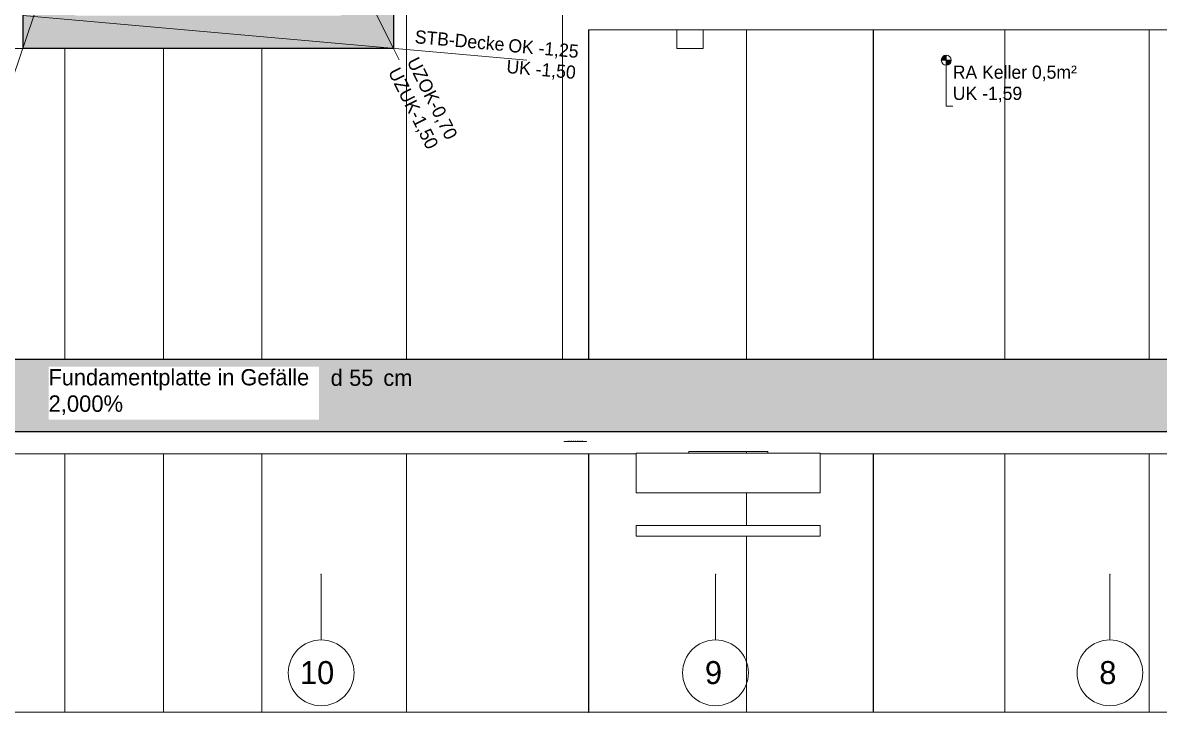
# Model space of a CAD drawing. Header units: metres. Extents: x -35.8 to 4.8, y -7.2 to 21.5.
# Drawn here: x -26.27 to -17.62, y -6.55 to -1.3 of the extents above; entities that cross this region are included whole.
import ezdxf

# ---------------------------------------------------------------- set-up
doc = ezdxf.new("R2010")
doc.units = ezdxf.units.M
doc.header["$MEASUREMENT"] = 0
doc.set_wipeout_variables(frame=1)
for name, pattern in [('Raster', [0.004, 0.002, -0.001, 0, -0.001]), ('Untersicht 1_1', [0.075, 0.025, -0.05]), ('Wipeout_Contour', [1, 0, -1])]:
    doc.linetypes.add(name, pattern=pattern)
for name, color, linetype in [('A_Schnitt A Lift RB_1_000 Achsraster', 7, 'Continuous'), ('A_Schnitt A Lift RB_1_111 Wand Aussen - Bohrpfahlwand 80', 7, 'Continuous'), ('A_Schnitt A Lift RB_1_150 Stütze', 7, 'Continuous'), ('A_Schnitt A Lift RB_1_210 Decke', 7, 'Continuous'), ('A_Schnitt A Lift RB_1_211 Decke - Bohrpfahl Rost', 7, 'Continuous'), ('A_Schnitt A Lift RB_1_250 Träger Unterzug', 7, 'Continuous'), ('A_Schnitt A Lift RB_1_260 Fundament', 7, 'Continuous'), ('A_Schnitt A Lift RB_1_270 Deckendurchbruchsymbol', 7, 'Continuous'), ('A_Schnitt A Lift RB_1_950 Polierplan Bemaßung', 7, 'Continuous'), ('A_Schnitt A Lift RB_1_955-1 Polierplan Beschriftung - STB Decke', 7, 'Continuous')]:
    doc.layers.add(name, color=color, linetype=linetype)
doc.styles.add('ERSTELLTER_STIL_1', font='')
doc.styles.get('ERSTELLTER_STIL_1').set_extended_font_data('Eurostile')

msp = doc.modelspace()

# ---------------------------------------------------------------- hatches: boundary and pattern name
at = {"layer": 'A_Schnitt A Lift RB_1_210 Decke', "linetype": 'Continuous', "lineweight": 0, "true_color": 0x000000}
msp.add_hatch(color=18, dxfattribs=at).paths.add_polyline_path([(-23.85, -1.5), (-23.85, -1.25), (-25.87, -1.25), (-25.87, -1.5)])
at = {"layer": 'A_Schnitt A Lift RB_1_250 Träger Unterzug', "linetype": 'Continuous', "lineweight": 0, "true_color": 0x000000}
for points in [[(-25.87, -1.5), (-25.87, -0.33), (-26.27, -0.33), (-26.27, -1.5)], [(-23.45, -1.5), (-23.45, -0.7), (-23.85, -0.7), (-23.85, -1.5)]]:
    msp.add_hatch(color=18, dxfattribs=at).paths.add_polyline_path(points)
at = {"layer": 'A_Schnitt A Lift RB_1_260 Fundament', "linetype": 'Continuous', "lineweight": 0, "true_color": 0x000000}
msp.add_hatch(color=18, dxfattribs=at).paths.add_polyline_path([(-29.1277, -4.418), (-11.7, -4.418), (-11.7, -3.8679), (-29.1277, -3.8679)])
at = {"layer": 'A_Schnitt A Lift RB_1_950 Polierplan Bemaßung', "linetype": 'Continuous', "lineweight": 0, "true_color": 0x000000}
for points in [[(-19.245, -1.59), (-19.245, -1.5525), (-19.2594, -1.5554), (-19.2715, -1.5635), (-19.2796, -1.5756), (-19.2825, -1.59)], [(-19.245, -1.59), (-19.245, -1.6275), (-19.2306, -1.6246), (-19.2185, -1.6165), (-19.2104, -1.6044), (-19.2075, -1.59)]]:
    msp.add_hatch(color=18, dxfattribs=at).paths.add_polyline_path(points)

# ---------------------------------------------------------------- linework, layer by layer
at = {"layer": 'A_Schnitt A Lift RB_1_000 Achsraster', "color": 5, "linetype": 'Raster', "lineweight": 0, "ltscale": 1000}
for p, q in [((-24, -5.5), (-24, -6)), ((-21, -5.5), (-21, -6)), ((-18, -5.5), (-18, -6))]:
    msp.add_line(p, q, dxfattribs=at)
at = {"layer": 'A_Schnitt A Lift RB_1_000 Achsraster', "color": 5, "linetype": 'Continuous', "lineweight": 0, "ltscale": 1000}
for centre in [(-24, -6.25), (-21, -6.25), (-18, -6.25)]:
    msp.add_circle(centre, 0.25, dxfattribs=at)
at = {"layer": 'A_Schnitt A Lift RB_1_000 Achsraster', "color": 5, "linetype": 'Raster', "lineweight": 0, "ltscale": 1000}
for p in [(-24, -5.5), (-24, -5.5), (-21, -5.5), (-21, -5.5), (-18, -5.5), (-18, -5.5)]:
    msp.add_point(p, dxfattribs=at)
at = {"layer": 'A_Schnitt A Lift RB_1_111 Wand Aussen - Bohrpfahlwand 80', "color": 7, "linetype": 'Continuous', "lineweight": 18, "ltscale": 1000}
for p, q in [((-23.35, -3.8679), (-23.35, -1.13)), ((-21.9648, -1.36), (-21.9648, -3.8679)), ((-20.765, -1.36), (-20.765, -3.8679)), ((-19.8011, -1.36), (-19.8011, -3.8679)), ((-19.7989, -1.36), (-19.7989, -3.8679)), ((-18.8, -1.36), (-18.8, -3.8679)), ((-17.7, -3.8679), (-17.7, -1.36)), ((-25.95, -3.8679), (-25.95, -1.5)), ((-25.2, -3.8679), (-25.2, -1.5)), ((-24.45, -3.8679), (-24.45, -1.5)), ((-20.765, -4.5671), (-20.765, -4.58)), ((-25.95, -6.55), (-25.95, -4.5832)), ((-25.2, -6.55), (-25.2, -4.5832)), ((-24.45, -6.55), (-24.45, -4.5832)), ((-23.35, -6.55), (-23.35, -4.5833)), ((-21.9652, -4.5833), (-21.9652, -6.55)), ((-21.9648, -4.5833), (-21.9648, -6.55)), ((-19.8011, -4.5833), (-19.8011, -6.55)), ((-19.7989, -4.5833), (-19.7989, -6.55)), ((-18.8, -4.5833), (-18.8, -6.55)), ((-17.7, -6.55), (-17.7, -4.5833)), ((-20.765, -4.88), (-20.765, -5.13)), ((-20.765, -5.21), (-20.765, -6.55)), ((-25.95, -6.55), (-26.7, -6.55)), ((-25.2, -6.55), (-25.95, -6.55)), ((-24.45, -6.55), (-25.2, -6.55)), ((-23.35, -6.55), (-24.45, -6.55)), ((-21.9896, -6.55), (-23.35, -6.55)), ((-21.9896, -6.55), (-21.9652, -6.55)), ((-21.9652, -6.55), (-21.965, -6.55)), ((-21.9648, -6.55), (-21.495, -6.55)), ((-21.495, -6.55), (-20.765, -6.55)), ((-20.765, -6.55), (-19.8011, -6.55)), ((-19.8, -6.55), (-19.8011, -6.55)), ((-19.7989, -6.55), (-19.8, -6.55)), ((-19.7989, -6.55), (-18.8, -6.55)), ((-18.8, -6.55), (-17.7, -6.55)), ((-17.7, -6.55), (-16.5, -6.55))]:
    msp.add_line(p, q, dxfattribs=at)
msp.add_point((-21.965, -6.55), dxfattribs=at)
at = {"layer": 'A_Schnitt A Lift RB_1_150 Stütze', "color": 7, "linetype": 'Continuous', "lineweight": 13, "ltscale": 1000}
for p, q in [((-22.165, -3.8679), (-22.165, -1.36)), ((-21.965, -3.8679), (-21.965, -1.36))]:
    msp.add_line(p, q, dxfattribs=at)
at = {"layer": 'A_Schnitt A Lift RB_1_210 Decke', "color": 7, "linetype": 'Continuous', "lineweight": 25, "ltscale": 1000}
msp.add_line((-23.85, -1.5), (-25.87, -1.5), dxfattribs=at)
at = {"layer": 'A_Schnitt A Lift RB_1_211 Decke - Bohrpfahl Rost', "color": 8, "linetype": 'Continuous', "lineweight": 13, "ltscale": 1000}
msp.add_line((-27.205, -1.5), (-26.27, -1.5), dxfattribs=at)
at = {"layer": 'A_Schnitt A Lift RB_1_250 Träger Unterzug', "color": 7, "linetype": 'Continuous', "lineweight": 25, "ltscale": 1000}
for p, q in [((-26.27, -0.53), (-26.27, -1.5)), ((-23.45, -1.06), (-23.45, -1.5)), ((-25.87, -1.5), (-26.27, -1.5)), ((-23.45, -1.5), (-23.85, -1.5))]:
    msp.add_line(p, q, dxfattribs=at)
at = {"layer": 'A_Schnitt A Lift RB_1_250 Träger Unterzug', "color": 7, "linetype": 'Continuous', "lineweight": 13, "ltscale": 1000}
for p, q in [((-22.165, -1.13), (-22.165, -1.36)), ((-21.965, -1.36), (-16.925, -1.36))]:
    msp.add_line(p, q, dxfattribs=at)
at = {"layer": 'A_Schnitt A Lift RB_1_260 Fundament', "color": 7, "linetype": 'Continuous', "lineweight": 25, "ltscale": 1000}
for p, q in [((-11.7, -3.8679), (-29.1277, -3.8679)), ((-11.7, -4.418), (-29.1277, -4.418))]:
    msp.add_line(p, q, dxfattribs=at)
at = {"layer": 'A_Schnitt A Lift RB_1_260 Fundament', "color": 7, "linetype": 'Continuous', "lineweight": 13, "ltscale": 1000}
for p, q in [((-21.6031, -4.88), (-21.6031, -4.58)), ((-21.6031, -4.58), (-20.2031, -4.58)), ((-20.2031, -4.88), (-20.2031, -4.58)), ((-21.6031, -4.88), (-20.2031, -4.88)), ((-21.6031, -5.21), (-21.6031, -5.13)), ((-21.6031, -5.13), (-20.2031, -5.13)), ((-20.2031, -5.21), (-20.2031, -5.13)), ((-21.6031, -5.21), (-20.2031, -5.21))]:
    msp.add_line(p, q, dxfattribs=at)
at = {"layer": 'A_Schnitt A Lift RB_1_260 Fundament', "color": 7, "linetype": 'Continuous', "lineweight": 18, "ltscale": 1000}
for p, q in [((-21.2031, -4.58), (-21.2031, -4.5671)), ((-21.2031, -4.5671), (-20.6031, -4.5671)), ((-20.6031, -4.5671), (-20.6031, -4.58)), ((-27.9911, -4.5832), (-21.9896, -4.5833)), ((-21.9896, -4.5833), (-21.9652, -4.5833)), ((-21.9652, -4.5833), (-21.9648, -4.5833)), ((-21.9648, -4.5833), (-21.6031, -4.5833)), ((-20.2031, -4.5833), (-19.8011, -4.5833)), ((-19.8011, -4.5833), (-19.7989, -4.5833)), ((-19.7989, -4.5833), (-14.9989, -4.5833))]:
    msp.add_line(p, q, dxfattribs=at)
at = {"layer": 'A_Schnitt A Lift RB_1_270 Deckendurchbruchsymbol', "color": 7, "linetype": 'Continuous', "lineweight": 13, "ltscale": 1000}
for p, q in [((-21.2945, -1.5), (-21.2945, -1.36)), ((-21.0945, -1.5), (-21.0945, -1.36)), ((-21.2945, -1.5), (-21.0945, -1.5)), ((-22.1504, -4.49), (-22.1504, -4.4878)), ((-22.1504, -4.49), (-22.1491, -4.49)), ((-22.1491, -4.49), (-22.1491, -4.4875)), ((-22.1491, -4.49), (-22.1453, -4.49)), ((-22.1453, -4.49), (-22.1453, -4.4872)), ((-22.1453, -4.49), (-22.139, -4.49)), ((-22.139, -4.49), (-22.139, -4.4869)), ((-22.139, -4.49), (-22.1305, -4.49)), ((-22.1305, -4.49), (-22.1305, -4.4867)), ((-22.1305, -4.49), (-22.1201, -4.49)), ((-22.1201, -4.49), (-22.1201, -4.4865)), ((-22.1201, -4.49), (-22.1079, -4.49)), ((-22.1079, -4.49), (-22.1079, -4.4863)), ((-22.1079, -4.49), (-22.0945, -4.49)), ((-22.0945, -4.49), (-22.0945, -4.4862)), ((-22.0945, -4.49), (-22.0802, -4.49)), ((-22.0802, -4.49), (-22.0802, -4.4861)), ((-22.0802, -4.49), (-22.0654, -4.49)), ((-22.0654, -4.49), (-22.0654, -4.4861)), ((-22.0654, -4.49), (-22.0507, -4.49)), ((-22.0507, -4.49), (-22.0507, -4.4861)), ((-22.0507, -4.49), (-22.0364, -4.49)), ((-22.0364, -4.49), (-22.0364, -4.4862)), ((-22.0364, -4.49), (-22.0229, -4.49)), ((-22.0229, -4.49), (-22.0229, -4.4863)), ((-22.0229, -4.49), (-22.0108, -4.49)), ((-22.0108, -4.49), (-22.0108, -4.4865)), ((-22.0108, -4.49), (-22.0003, -4.49)), ((-22.0003, -4.49), (-22.0003, -4.4867)), ((-22.0003, -4.49), (-21.9918, -4.49)), ((-21.9918, -4.49), (-21.9918, -4.4869)), ((-21.9918, -4.49), (-21.9856, -4.49)), ((-21.9856, -4.49), (-21.9856, -4.4872)), ((-21.9856, -4.49), (-21.9817, -4.49)), ((-21.9817, -4.49), (-21.9817, -4.4875)), ((-21.9817, -4.49), (-21.9804, -4.49)), ((-21.9804, -4.49), (-21.9804, -4.4878)), ((-21.2031, -4.58), (-21.2031, -4.5673)), ((-20.6031, -4.58), (-20.6031, -4.5673))]:
    msp.add_line(p, q, dxfattribs=at)
at = {"layer": 'A_Schnitt A Lift RB_1_950 Polierplan Bemaßung', "color": 7, "linetype": 'Untersicht 1_1', "lineweight": 13, "ltscale": 1000}
for p, q in [((-25.8708, -0.3324), (-26.449, -2.0235)), ((-23.8489, -0.7022), (-23.45, -1.5)), ((-23.45, -1.5), (-23.4064, -1.5873))]:
    msp.add_line(p, q, dxfattribs=at)
at = {"layer": 'A_Schnitt A Lift RB_1_950 Polierplan Bemaßung', "color": 7, "linetype": 'Continuous', "lineweight": 13, "ltscale": 1000}
for p, q in [((-26.27, -1.25), (-22.4348, -1.59)), ((-19.245, -1.6275), (-19.245, -1.5525)), ((-19.2075, -1.59), (-19.2825, -1.59)), ((-19.245, -1.59), (-19.245, -1.94)), ((-19.245, -1.94), (-19.195, -1.94))]:
    msp.add_line(p, q, dxfattribs=at)
msp.add_circle((-19.245, -1.59), 0.0375, dxfattribs=at)

# ---------------------------------------------------------------- texts
at = {"layer": 'A_Schnitt A Lift RB_1_000 Achsraster', "color": 5, "linetype": 'Continuous', "lineweight": 0, "char_height": 0.175, "attachment_point": 1, "style": 'ERSTELLTER_STIL_1'}
for s, insert in [('\\A1;{\\pql;\\pt0;\\fEurostile|b0|i0|c0|p0;\\W1.000000;10}', (-24.161, -6.1607)), ('\\A1;{\\pql;\\pt0;\\fEurostile|b0|i0|c0|p0;\\W1.000000;9}', (-21.0805, -6.1607)), ('\\A1;{\\pql;\\pt0;\\fEurostile|b0|i0|c0|p0;\\W1.000000;8}', (-18.0805, -6.1607))]:
    msp.add_mtext(s, dxfattribs=dict(at, insert=insert))
at = {"layer": 'A_Schnitt A Lift RB_1_950 Polierplan Bemaßung', "color": 7, "linetype": 'Continuous', "lineweight": 13, "char_height": 0.1, "style": 'ERSTELLTER_STIL_1'}
for s, insert, attachment_point, rotation in [('\\A1;{\\pql;\\fEurostile|b0|i0|c0|p0;\\W1.000000;\\fEurostile|b0|i0|c0|p0;\\W1.000000;\\fEurostile|b0|i0|c0|p0;\\W1.000000;STB-Decke\\fEurostile|b0|i0|c0|p0;\\W1.000000;\\A1{\\H.66x;\\S^  ;}\\fEurostile|b0|i0|c0|p0;\\W1.000000;\\fEurostile|b0|i0|c0|p0;\\W1.000000;\\P\\pql;\\fEurostile|b0|i0|c0|p0;\\W1.000000;\\fEurostile|b0|i0|c0|p0;\\W1.000000;\\fEurostile|b0|i0|c0|p0;\\W1.000000;\\fEurostile|b0|i0|c0|p0;\\W1.000000;\\A1{\\H.66x;\\S^  ;}\\fEurostile|b0|i0|c0|p0;\\W1.000000;\\fEurostile|b0|i0|c0|p0;\\W1.000000;}', (-23.2964, -1.5225), 4, 354.93383), ('\\A1;{\\pqr;\\pt0,1;\\fEurostile|b0|i0|c0|p0;\\W1.000000; UZOK}', (-23.0945, -1.8873), 3, 296.56505), ('\\A1;{\\pqr;\\pt0,1;\\fEurostile|b0|i0|c0|p0;\\W1.000000;UZUK}', (-23.2408, -1.9604), 3, 296.56505), ('\\A1;{\\pql;\\pt0,1;\\fEurostile|b0|i0|c0|p0;\\W1.000000;-0,70\\fEurostile|b0|i0|c0|p0;\\W1.000000;\\A1{\\H.66x;\\S^  ;}\\fEurostile|b0|i0|c0|p0;\\W1.000000;\\fEurostile|b0|i0|c0|p0;\\W1.000000;\\A1{\\H.66x;\\S^  ;}\\fEurostile|b0|i0|c0|p0;\\W1.000000;\\fEurostile|b0|i0|c0|p0;\\W1.000000;\\fEurostile|b0|i0|c0|p0;\\W1.000000;\\fEurostile|b0|i0|c0|p0;\\W1.000000;\\fEurostile|b0|i0|c0|p0;\\W1.000000;\\fEurostile|b0|i0|c0|p0;\\W1.000000;\\fEurostile|b0|i0|c0|p0;\\W1.000000;\\A1{\\H.66x;\\S^  ;}\\fEurostile|b0|i0|c0|p0;\\W1.000000;\\fEurostile|b0|i0|c0|p0;\\W1.000000;\\A1{\\H.66x;\\S^  ;}\\fEurostile|b0|i0|c0|p0;\\W1.000000;\\fEurostile|b0|i0|c0|p0;\\W1.000000;\\fEurostile|b0|i0|c0|p0;\\W1.000000;\\fEurostile|b0|i0|c0|p0;\\W1.000000;\\fEurostile|b0|i0|c0|p0;\\W1.000000;\\fEurostile|b0|i0|c0|p0;\\W1.000000;\\fEurostile|b0|i0|c0|p0;\\W1.000000;\\A1{\\H.66x;\\S^  ;}\\fEurostile|b0|i0|c0|p0;\\W1.000000;\\fEurostile|b0|i0|c0|p0;\\W1.000000;\\A1{\\H.66x;\\S^  ;}\\fEurostile|b0|i0|c0|p0;\\W1.000000;\\fEurostile|b0|i0|c0|p0;\\W1.000000;\\fEurostile|b0|i0|c0|p0;\\W1.000000;\\fEurostile|b0|i0|c0|p0;\\W1.000000;\\fEurostile|b0|i0|c0|p0;\\W1.000000;\\fEurostile|b0|i0|c0|p0;\\W1.000000;\\fEurostile|b0|i0|c0|p0;\\W1.000000;\\A1{\\H.66x;\\S^  ;}\\fEurostile|b0|i0|c0|p0;\\W1.000000;\\fEurostile|b0|i0|c0|p0;\\W1.000000;\\fEurostile|b0|i0|c0|p0;\\W1.000000;\\fEurostile|b0|i0|c0|p0;\\W1.000000;\\fEurostile|b0|i0|c0|p0;\\W1.000000;\\fEurostile|b0|i0|c0|p0;\\W1.000000;\\fEurostile|b0|i0|c0|p0;\\W1.000000;\\fEurostile|b0|i0|c0|p0;\\W1.000000;\\fEurostile|b0|i0|c0|p0;\\W1.000000;\\fEurostile|b0|i0|c0|p0;\\W1.000000;\\fEurostile|b0|i0|c0|p0;\\W1.000000;\\fEurostile|b0|i0|c0|p0;\\W1.000000;\\fEurostile|b0|i0|c0|p0;\\W1.000000;\\fEurostile|b0|i0|c0|p0;\\W1.000000;\\fEurostile|b0|i0|c0|p0;\\W1.000000;\\fEurostile|b0|i0|c0|p0;\\W1.000000;\\fEurostile|b0|i0|c0|p0;\\W1.000000;\\fEurostile|b0|i0|c0|p0;\\W1.000000;\\fEurostile|b0|i0|c0|p0;\\W1.000000;}', (-23.0945, -1.8873), 1, 296.56505), ('\\A1;{\\pql;\\pt0,1;\\fEurostile|b0|i0|c0|p0;\\W1.000000;-1,50\\fEurostile|b0|i0|c0|p0;\\W1.000000;\\A1{\\H.66x;\\S^  ;}\\fEurostile|b0|i0|c0|p0;\\W1.000000;\\fEurostile|b0|i0|c0|p0;\\W1.000000;\\A1{\\H.66x;\\S^  ;}\\fEurostile|b0|i0|c0|p0;\\W1.000000;\\fEurostile|b0|i0|c0|p0;\\W1.000000;\\fEurostile|b0|i0|c0|p0;\\W1.000000;\\fEurostile|b0|i0|c0|p0;\\W1.000000;\\fEurostile|b0|i0|c0|p0;\\W1.000000;\\fEurostile|b0|i0|c0|p0;\\W1.000000;\\fEurostile|b0|i0|c0|p0;\\W1.000000;\\A1{\\H.66x;\\S^  ;}\\fEurostile|b0|i0|c0|p0;\\W1.000000;\\fEurostile|b0|i0|c0|p0;\\W1.000000;\\A1{\\H.66x;\\S^  ;}\\fEurostile|b0|i0|c0|p0;\\W1.000000;\\fEurostile|b0|i0|c0|p0;\\W1.000000;\\fEurostile|b0|i0|c0|p0;\\W1.000000;\\fEurostile|b0|i0|c0|p0;\\W1.000000;\\fEurostile|b0|i0|c0|p0;\\W1.000000;\\fEurostile|b0|i0|c0|p0;\\W1.000000;\\fEurostile|b0|i0|c0|p0;\\W1.000000;\\A1{\\H.66x;\\S^  ;}\\fEurostile|b0|i0|c0|p0;\\W1.000000;\\fEurostile|b0|i0|c0|p0;\\W1.000000;\\A1{\\H.66x;\\S^  ;}\\fEurostile|b0|i0|c0|p0;\\W1.000000;\\fEurostile|b0|i0|c0|p0;\\W1.000000;\\fEurostile|b0|i0|c0|p0;\\W1.000000;\\fEurostile|b0|i0|c0|p0;\\W1.000000;\\fEurostile|b0|i0|c0|p0;\\W1.000000;\\fEurostile|b0|i0|c0|p0;\\W1.000000;\\fEurostile|b0|i0|c0|p0;\\W1.000000;\\A1{\\H.66x;\\S^  ;}\\fEurostile|b0|i0|c0|p0;\\W1.000000;\\fEurostile|b0|i0|c0|p0;\\W1.000000;\\fEurostile|b0|i0|c0|p0;\\W1.000000;\\fEurostile|b0|i0|c0|p0;\\W1.000000;\\fEurostile|b0|i0|c0|p0;\\W1.000000;\\fEurostile|b0|i0|c0|p0;\\W1.000000;\\fEurostile|b0|i0|c0|p0;\\W1.000000;\\fEurostile|b0|i0|c0|p0;\\W1.000000;\\fEurostile|b0|i0|c0|p0;\\W1.000000;\\fEurostile|b0|i0|c0|p0;\\W1.000000;\\fEurostile|b0|i0|c0|p0;\\W1.000000;\\fEurostile|b0|i0|c0|p0;\\W1.000000;\\fEurostile|b0|i0|c0|p0;\\W1.000000;\\fEurostile|b0|i0|c0|p0;\\W1.000000;\\fEurostile|b0|i0|c0|p0;\\W1.000000;\\fEurostile|b0|i0|c0|p0;\\W1.000000;\\fEurostile|b0|i0|c0|p0;\\W1.000000;\\fEurostile|b0|i0|c0|p0;\\W1.000000;\\fEurostile|b0|i0|c0|p0;\\W1.000000;}', (-23.2399, -1.9599), 1, 296.56505)]:
    msp.add_mtext(s, dxfattribs=dict(at, insert=insert, attachment_point=attachment_point, rotation=rotation))
at = {"layer": 'A_Schnitt A Lift RB_1_950 Polierplan Bemaßung', "color": 7, "linetype": 'Continuous', "lineweight": 13, "insert": (-22.5833, -1.5712), "char_height": 0.1, "attachment_point": 4, "rotation": 354.93383, "line_spacing_factor": 0.968161, "style": 'ERSTELLTER_STIL_1'}
msp.add_mtext('\\A1;{\\pql;\\fEurostile|b0|i0|c0|p0;\\W1.000000;OK \\fEurostile|b0|i0|c0|p0;\\W1.000000;\\fEurostile|b0|i0|c0|p0;\\W1.000000;-1,25\\fEurostile|b0|i0|c0|p0;\\W1.000000;\\A1{\\H.66x;\\S^  ;}\\fEurostile|b0|i0|c0|p0;\\W1.000000;\\fEurostile|b0|i0|c0|p0;\\W1.000000;\\P\\pql;\\fEurostile|b0|i0|c0|p0;\\W1.000000;UK \\fEurostile|b0|i0|c0|p0;\\W1.000000;\\fEurostile|b0|i0|c0|p0;\\W1.000000;-1,50\\fEurostile|b0|i0|c0|p0;\\W1.000000;\\A1{\\H.66x;\\S^  ;}\\fEurostile|b0|i0|c0|p0;\\W1.000000;\\fEurostile|b0|i0|c0|p0;\\W1.000000;}', dxfattribs=at)
at = {"layer": 'A_Schnitt A Lift RB_1_950 Polierplan Bemaßung', "color": 7, "linetype": 'Continuous', "lineweight": 13, "insert": (-19.195, -1.911), "char_height": 0.1, "attachment_point": 7, "line_spacing_factor": 0.968161, "style": 'ERSTELLTER_STIL_1'}
msp.add_mtext('\\A1;{\\pql;\\fEurostile|b0|i0|c0|p0;\\W1.000000;RA Keller 0,5m²\\P\\pql;\\fEurostile|b0|i0|c0|p0;\\W1.000000;UK \\fEurostile|b0|i0|c0|p0;\\W1.000000;-1,59}', dxfattribs=at)
at = {"layer": 'A_Schnitt A Lift RB_1_955-1 Polierplan Beschriftung - STB Decke', "color": 7, "linetype": 'Continuous', "lineweight": 13, "attachment_point": 1, "style": 'ERSTELLTER_STIL_1'}
for s, insert, char_height in [('\\A1;{\\pql;\\pt0,1;\\fEurostile|b0|i0|c0|p0;\\W1.000000;d }', (-23.9274, -3.9436), 0.123474), ('\\A1;{\\pql;\\pt0,1;\\fEurostile|b0|i0|c0|p0;\\W1.000000;55\\fEurostile|b0|i0|c0|p0;\\W1.000000;\\A1{\\H.66x;\\S^  ;}\\fEurostile|b0|i0|c0|p0;\\W1.000000; cm\\fEurostile|b0|i0|c0|p0;\\W1.000000;\\A1{\\H.66x;\\S^  ;}\\fEurostile|b0|i0|c0|p0;\\W1.000000;\\fEurostile|b0|i0|c0|p0;\\W1.000000;\\fEurostile|b0|i0|c0|p0;\\W1.000000;\\fEurostile|b0|i0|c0|p0;\\W1.000000;\\fEurostile|b0|i0|c0|p0;\\W1.000000;\\fEurostile|b0|i0|c0|p0;\\W1.000000;\\fEurostile|b0|i0|c0|p0;\\W1.000000;\\A1{\\H.66x;\\S^  ;}\\fEurostile|b0|i0|c0|p0;\\W1.000000;\\fEurostile|b0|i0|c0|p0;\\W1.000000;\\A1{\\H.66x;\\S^  ;}\\fEurostile|b0|i0|c0|p0;\\W1.000000;\\fEurostile|b0|i0|c0|p0;\\W1.000000;\\fEurostile|b0|i0|c0|p0;\\W1.000000;\\fEurostile|b0|i0|c0|p0;\\W1.000000;\\fEurostile|b0|i0|c0|p0;\\W1.000000;\\fEurostile|b0|i0|c0|p0;\\W1.000000;\\fEurostile|b0|i0|c0|p0;\\W1.000000;\\A1{\\H.66x;\\S^  ;}\\fEurostile|b0|i0|c0|p0;\\W1.000000;\\fEurostile|b0|i0|c0|p0;\\W1.000000;\\A1{\\H.66x;\\S^  ;}\\fEurostile|b0|i0|c0|p0;\\W1.000000;\\fEurostile|b0|i0|c0|p0;\\W1.000000;\\fEurostile|b0|i0|c0|p0;\\W1.000000;\\fEurostile|b0|i0|c0|p0;\\W1.000000;\\fEurostile|b0|i0|c0|p0;\\W1.000000;\\fEurostile|b0|i0|c0|p0;\\W1.000000;\\fEurostile|b0|i0|c0|p0;\\W1.000000;\\A1{\\H.66x;\\S^  ;}\\fEurostile|b0|i0|c0|p0;\\W1.000000;\\fEurostile|b0|i0|c0|p0;\\W1.000000;\\A1{\\H.66x;\\S^  ;}\\fEurostile|b0|i0|c0|p0;\\W1.000000;\\fEurostile|b0|i0|c0|p0;\\W1.000000;\\fEurostile|b0|i0|c0|p0;\\W1.000000;\\fEurostile|b0|i0|c0|p0;\\W1.000000;\\fEurostile|b0|i0|c0|p0;\\W1.000000;\\fEurostile|b0|i0|c0|p0;\\W1.000000;\\fEurostile|b0|i0|c0|p0;\\W1.000000;\\A1{\\H.66x;\\S^  ;}\\fEurostile|b0|i0|c0|p0;\\W1.000000;\\fEurostile|b0|i0|c0|p0;\\W1.000000;\\A1{\\H.66x;\\S^  ;}\\fEurostile|b0|i0|c0|p0;\\W1.000000;\\fEurostile|b0|i0|c0|p0;\\W1.000000;\\fEurostile|b0|i0|c0|p0;\\W1.000000;\\fEurostile|b0|i0|c0|p0;\\W1.000000;\\fEurostile|b0|i0|c0|p0;\\W1.000000;\\fEurostile|b0|i0|c0|p0;\\W1.000000;\\fEurostile|b0|i0|c0|p0;\\W1.000000;\\A1{\\H.66x;\\S^  ;}\\fEurostile|b0|i0|c0|p0;\\W1.000000;}', (-23.7866, -3.9436), 0.12347402)]:
    msp.add_mtext(s, dxfattribs=dict(at, insert=insert, char_height=char_height))

# ---------------------------------------------------------------- next in the draw order: wipeouts: each hides what was drawn before it
at = {"color": 254, "linetype": 'Wipeout_Contour', "lineweight": 0, "ltscale": 101.537492}
msp.add_wipeout([(-26.0735, -4.3242), (-24.0165, -4.3242), (-24.0165, -3.9204), (-26.0735, -3.9204)], dxfattribs=at).dxf.layer = 'A_Schnitt A Lift RB_1_955-1 Polierplan Beschriftung - STB Decke'

# ---------------------------------------------------------------- next in the draw order: texts
at = {"layer": 'A_Schnitt A Lift RB_1_955-1 Polierplan Beschriftung - STB Decke', "color": 7, "linetype": 'Continuous', "lineweight": 13, "insert": (-26.0735, -4.2879), "char_height": 0.123474, "attachment_point": 7, "line_spacing_factor": 0.969687, "style": 'ERSTELLTER_STIL_1'}
msp.add_mtext('\\A1;{\\pql;\\fEurostile|b0|i0|c0|p0;\\W1.000000;Fundamentplatte in Gefälle\\P\\pql;\\fEurostile|b0|i0|c0|p0;\\H1.012359x;\\W1.000000;2,000\\fEurostile|b0|i0|c0|p0;\\W1.000000;%}', dxfattribs=at)

doc.saveas('drawing.dxf')
